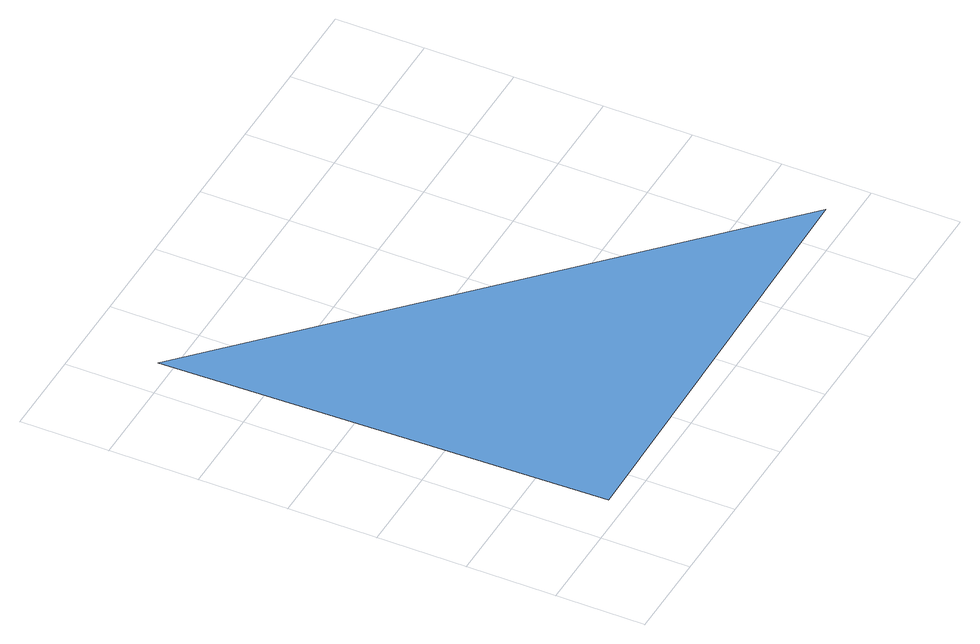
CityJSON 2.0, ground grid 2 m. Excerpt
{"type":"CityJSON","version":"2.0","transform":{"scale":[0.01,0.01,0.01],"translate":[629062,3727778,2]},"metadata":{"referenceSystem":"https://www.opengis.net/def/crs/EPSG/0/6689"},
"CityObjects":{
"waterbody1":{"type":"WaterBody","attributes":{"name":"福岡県津波浸水想定図","class":"1140","function":"2","WaterBodyTsunamiRiskAttribute.description":"1","WaterBodyTsunamiRiskAttribute.rank":"2"},"geometry":[{"type":"MultiSurface","lod":"1","boundaries":[[[0,1,2]]]}]}
},
"vertices":[
[1109,55,31],[89,1035,25],[108,36,31]
]}
